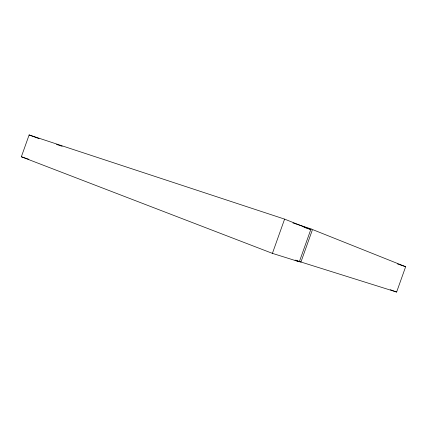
<?xml version="1.0" encoding="UTF-8"?>
<svg xmlns="http://www.w3.org/2000/svg" width="427" height="427" viewBox="0 0 427 427"><rect width="100%" height="100%" fill="white"/><g stroke="black" fill="none" stroke-linecap="round" stroke-linejoin="round"><path stroke-width="0.64" d="M292.949 222.958L311.021 228.941L299.316 261.799L272.41 253.366L21.35 156.773L29.121 134.948L284.601 219.126L310.803 229.545L303.949 227.271M272.41 253.366L284.601 219.126M312.318 230.052L300.912 262.093L299.519 261.564M299.412 261.532L396.624 292.052L405.65 266.71L311.021 228.941M56.487 144.427L62.171 146.306M397.521 263.955L405.65 266.71M21.35 156.773L28.887 159.319M29.121 134.948L39.06 138.652M390.395 289.725L396.624 292.052M295.799 260.144L298.9 261.324M295.025 260.16L299.316 261.799"/></g></svg>
